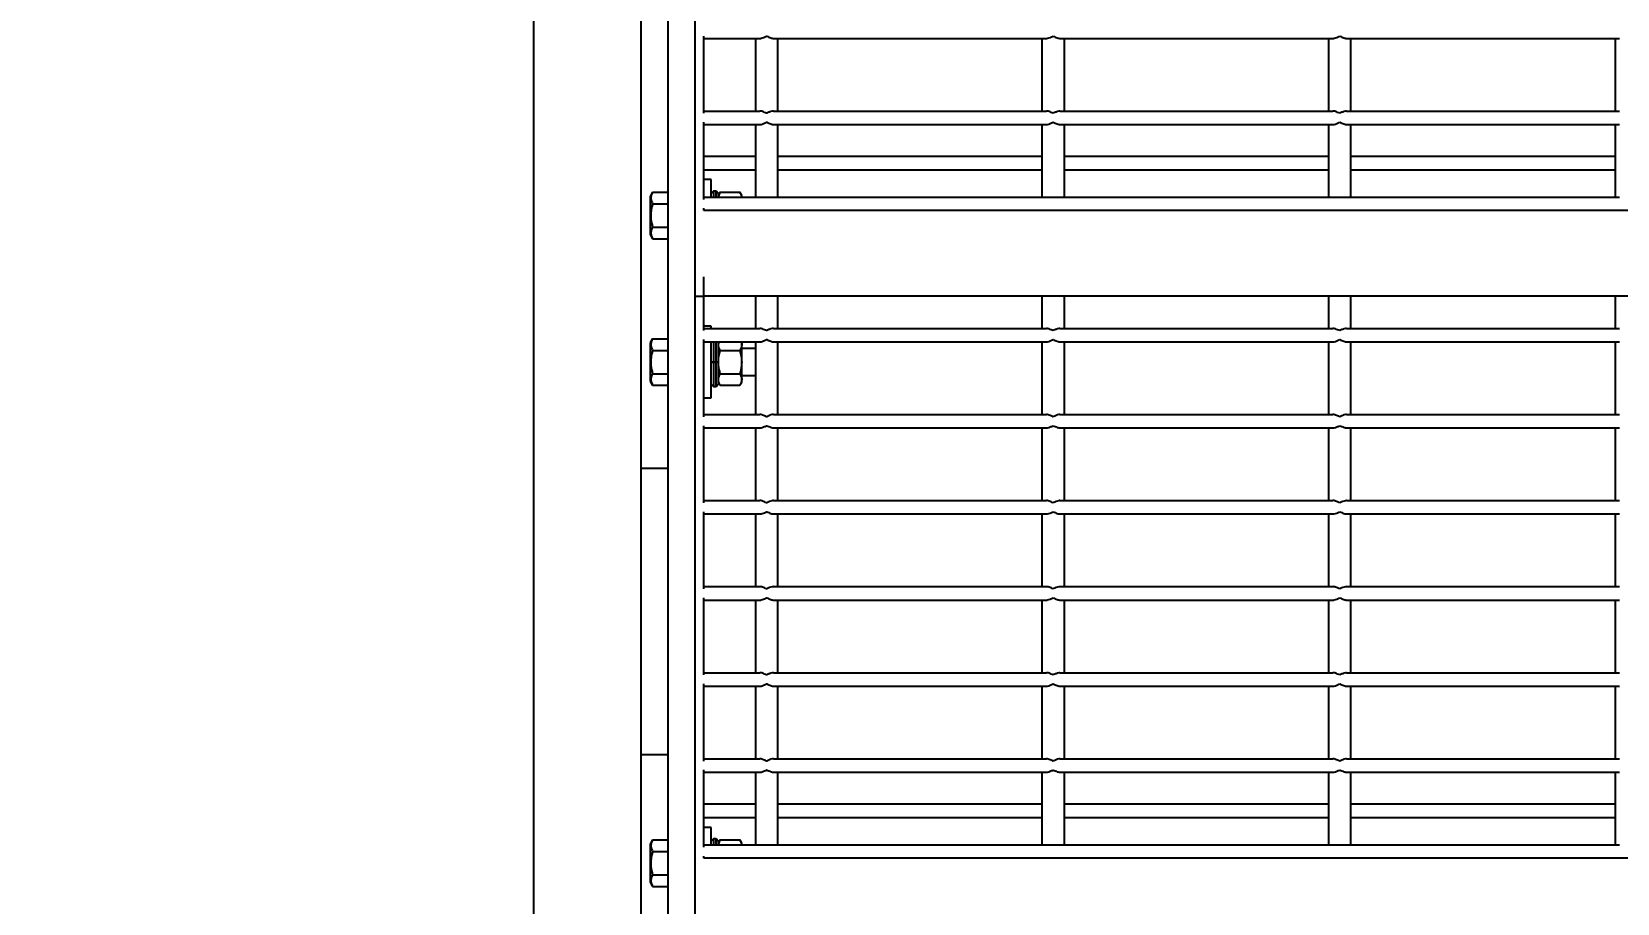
# Model space of a CAD drawing. Header units: millimetres. Extents: x 1293 to 41893, y 1011 to 26911.
# Drawn here: x 16047 to 16610, y 12061 to 12371 of the extents above; entities that cross this region are included whole.
import ezdxf

# ---------------------------------------------------------------- set-up
doc = ezdxf.new("R2010")
doc.units = ezdxf.units.MM
doc.header["$LTSCALE"] = 50
doc.layers.add('CAPA_1', color=7, linetype='Continuous')
doc.layers.add('PASILLOS', color=2, linetype='Continuous')
doc.styles.add('SLDTEXTSTYLE0', font='TXT', dxfattribs={"width": 0.75})
doc.dimstyles.new('SLDDIMSTYLE0', dxfattribs={"dimtxt": 100, "dimasz": 100, "dimexe": 0, "dimexo": 0.0625, "dimgap": 25, "dimtad": 2, "dimdec": 0, "dimrnd": 1e-09, "dimzin": 12, "dimdsep": 46, "dimtxsty": 'SLDTEXTSTYLE0', "dimsah": 1, "dimcen": 0.09, "dimadec": 0, "dimazin": 3, "dimtfac": 1, "dimtdec": 0, "dimtofl": 0, "dimtmove": 0, "dimatfit": 3, "dimfxl": 1, "dimfrac": 2, "dimtolj": 1, "dimtzin": 12, "dimarcsym": 0})

# ---------------------------------------------------------------- blocks, each defined once
blk = doc.blocks.new('_D_16')
at = {"layer": 'CAPA_1', "transparency": 16777216}
for p, q in [((18069.94, 13667.83), (18069.94, 9974.87)), ((7974.69, 13667.35), (7974.69, 9974.87)), ((7974.69, 10024.87), (18069.94, 10024.87))]:
    blk.add_line(p, q, dxfattribs=at)
for points in [[(7974.69, 10024.87), (8074.69, 10009.48), (8074.69, 10040.25)], [(18069.94, 10024.87), (17969.94, 10040.25), (17969.94, 10009.48)]]:
    blk.add_solid(points, dxfattribs=at)
at = {"layer": 'CAPA_1', "transparency": 16777216, "insert": (12837.59, 10153.77), "char_height": 100, "attachment_point": 1, "style": 'SLDTEXTSTYLE0'}
blk.add_mtext('10095', dxfattribs=at)

msp = doc.modelspace()

# ---------------------------------------------------------------- linework, layer by layer
at = {"layer": 'PASILLOS', "linetype": 'Continuous', "lineweight": 25}
for p, q in [((16225.4878232, 10630.9617267), (16225.4878232, 13564.8575629)), ((16263.5878232, 10630.9617267), (16263.5878232, 13564.8575629)), ((16282.6378232, 10631.1549312), (16282.6378232, 13425.832389)), ((16273.1128232, 12129.3621523), (16273.1128232, 13262.9990561)), ((16285.8178232, 12341.5919743), (16285.8178232, 12368.9569743)), ((16285.8178232, 12368.1632243), (16305.6615732, 12368.1632243)), ((16304.0740732, 12368.1632243), (16304.0740732, 12342.3857243)), ((16310.4240732, 12368.1632243), (16407.2615732, 12368.1632243)), ((16312.0115732, 12342.3857243), (16312.0115732, 12368.1632243)), ((16405.6740732, 12368.1632243), (16405.6740732, 12342.3857243)), ((16412.0240732, 12368.1632243), (16508.8615732, 12368.1632243)), ((16413.6115732, 12342.3857243), (16413.6115732, 12368.1632243)), ((16507.2740732, 12368.1632243), (16507.2740732, 12342.3857243)), ((16513.6240732, 12368.1632243), (16610.4615732, 12368.1632243)), ((16515.2115732, 12342.3857243), (16515.2115732, 12368.1632243)), ((16608.8740732, 12368.1632243), (16608.8740732, 12342.3857243)), ((16285.8178232, 12342.3857243), (16305.6615732, 12342.3857243)), ((16310.4240732, 12342.3857243), (16407.2615732, 12342.3857243)), ((16412.0240732, 12342.3857243), (16508.8615732, 12342.3857243)), ((16513.6240732, 12342.3857243), (16610.4615732, 12342.3857243)), ((16285.8178232, 12311.0519743), (16285.8178232, 12338.4169743)), ((16285.8178232, 12337.6232243), (16305.6615732, 12337.6232243)), ((16304.0740732, 12337.6232243), (16304.0740732, 12311.8457243)), ((16310.4240732, 12337.6232243), (16407.2615732, 12337.6232243)), ((16312.0115732, 12311.8457243), (16312.0115732, 12337.6232243)), ((16405.6740732, 12337.6232243), (16405.6740732, 12311.8457243)), ((16412.0240732, 12337.6232243), (16508.8615732, 12337.6232243)), ((16413.6115732, 12311.8457243), (16413.6115732, 12337.6232243)), ((16507.2740732, 12337.6232243), (16507.2740732, 12311.8457243)), ((16513.6240732, 12337.6232243), (16610.4615732, 12337.6232243)), ((16515.2115732, 12311.8457243), (16515.2115732, 12337.6232243)), ((16608.8740732, 12337.6232243), (16608.8740732, 12311.8457243)), ((16285.8178232, 12326.3523914), (16304.0740732, 12326.3523914)), ((16312.0115732, 12326.3523914), (16405.6740732, 12326.3523914)), ((16413.6115732, 12326.3523914), (16507.2740732, 12326.3523914)), ((16515.2115732, 12326.3523914), (16608.8740732, 12326.3523914)), ((16285.8178232, 12321.5898914), (16304.0740732, 12321.5898914)), ((16312.0115732, 12321.5898914), (16405.6740732, 12321.5898914)), ((16413.6115732, 12321.5898914), (16507.2740732, 12321.5898914)), ((16515.2115732, 12321.5898914), (16608.8740732, 12321.5898914)), ((16267.6133756, 12313.5946163), (16266.7628232, 12312.1214163)), ((16267.6133756, 12313.5946163), (16273.1128232, 12313.5946163)), ((16288.3528232, 12318.0457243), (16285.8178232, 12318.0457243)), ((16288.3528232, 12311.8457243), (16288.3528232, 12318.0457243)), ((16289.1465732, 12313.9757243), (16288.3528232, 12313.1819743)), ((16290.0990732, 12313.9757243), (16289.1465732, 12313.9757243)), ((16289.1465732, 12313.9757243), (16289.1465732, 12311.8457243)), ((16290.8928232, 12313.1819743), (16290.0990732, 12313.9757243)), ((16290.0990732, 12311.8457243), (16290.0990732, 12313.9757243)), ((16291.571719, 12313.6007243), (16290.8928232, 12312.4248423)), ((16290.8928232, 12313.1819743), (16290.8928232, 12311.8457243)), ((16290.9896369, 12311.8457243), (16291.571719, 12313.6007243)), ((16291.571719, 12313.6007243), (16298.5483024, 12313.6007243)), ((16299.2271982, 12312.4248423), (16298.5483024, 12313.6007243)), ((16266.7628232, 12312.1214163), (16266.7628232, 12305.3457243)), ((16267.6133756, 12309.4701703), (16273.1128232, 12309.4701703)), ((16285.8178232, 12311.8457243), (16305.6615732, 12311.8457243)), ((16285.8178232, 12307.0832243), (16285.8178232, 12307.8769743)), ((16299.2271982, 12311.8457243), (16299.2271982, 12312.4248423)), ((16305.6615732, 12311.8457243), (16310.4240732, 12311.8457243)), ((16310.4240732, 12311.8457243), (16407.2615732, 12311.8457243)), ((16407.2615732, 12311.8457243), (16412.0240732, 12311.8457243)), ((16412.0240732, 12311.8457243), (16508.8615732, 12311.8457243)), ((16508.8615732, 12311.8457243), (16513.6240732, 12311.8457243)), ((16513.6240732, 12311.8457243), (16610.4615732, 12311.8457243)), ((16266.7628232, 12305.3457243), (16266.7628232, 12298.5700324)), ((17041.4678232, 12307.0832243), (16285.8178232, 12307.0832243)), ((16266.7628232, 12298.5700324), (16267.6133756, 12297.0968324)), ((16267.6133756, 12301.2212783), (16273.1128232, 12301.2212783)), ((16267.6133756, 12297.0968324), (16273.1128232, 12297.0968324)), ((16285.8178232, 12276.7657243), (16285.8178232, 12283.5977243)), ((16282.6378232, 12276.7657243), (16285.8178232, 12276.7657243)), ((17041.4678232, 12276.7657243), (16285.8178232, 12276.7657243)), ((16285.8178232, 12264.4786414), (16285.8178232, 12276.7657243)), ((16304.0740732, 12276.7657243), (16304.0740732, 12265.2723914)), ((16312.0115732, 12265.2723914), (16312.0115732, 12276.7657243)), ((16405.6740732, 12276.7657243), (16405.6740732, 12265.2723914)), ((16413.6115732, 12265.2723914), (16413.6115732, 12276.7657243)), ((16507.2740732, 12276.7657243), (16507.2740732, 12265.2723914)), ((16515.2115732, 12265.2723914), (16515.2115732, 12276.7657243)), ((16608.8740732, 12276.7657243), (16608.8740732, 12265.2723914)), ((16288.3528232, 12266.0323914), (16285.8178232, 12266.0323914)), ((16285.8178232, 12265.2723914), (16305.6615732, 12265.2723914)), ((16288.3528232, 12265.2723914), (16288.3528232, 12266.0323914)), ((16310.4240732, 12265.2723914), (16407.2615732, 12265.2723914)), ((16412.0240732, 12265.2723914), (16508.8615732, 12265.2723914)), ((16513.6240732, 12265.2723914), (16610.4615732, 12265.2723914)), ((16267.6133756, 12261.5812834), (16266.7628232, 12260.1080834)), ((16266.7628232, 12260.1080834), (16266.7628232, 12253.3323914)), ((16267.6133756, 12261.5812834), (16273.1128232, 12261.5812834)), ((16267.6133756, 12257.4568374), (16273.1128232, 12257.4568374)), ((16285.8178232, 12233.9386414), (16285.8178232, 12261.3036414)), ((16285.8178232, 12260.5098914), (16305.6615732, 12260.5098914)), ((16288.3528232, 12240.6323914), (16288.3528232, 12260.5098914)), ((16289.1465732, 12260.5098914), (16289.1465732, 12253.3323914)), ((16290.0990732, 12253.3323914), (16290.0990732, 12260.5098914)), ((16290.949624, 12260.5098914), (16290.8928232, 12260.4115094)), ((16290.8928232, 12260.5098914), (16290.8928232, 12253.3323914)), ((16291.5664341, 12257.4507429), (16298.5535872, 12257.4507429)), ((16299.2271982, 12260.4115094), (16299.1703973, 12260.5098914)), ((16299.2271982, 12246.2532734), (16299.2271982, 12260.4115094)), ((16304.0740732, 12258.0948914), (16299.2271982, 12258.0948914)), ((16304.0740732, 12260.5098914), (16304.0740732, 12234.7323914)), ((16310.4240732, 12260.5098914), (16407.2615732, 12260.5098914)), ((16312.0115732, 12234.7323914), (16312.0115732, 12260.5098914)), ((16405.6740732, 12260.5098914), (16405.6740732, 12234.7323914)), ((16412.0240732, 12260.5098914), (16508.8615732, 12260.5098914)), ((16413.6115732, 12234.7323914), (16413.6115732, 12260.5098914)), ((16507.2740732, 12260.5098914), (16507.2740732, 12234.7323914)), ((16513.6240732, 12260.5098914), (16610.4615732, 12260.5098914)), ((16515.2115732, 12234.7323914), (16515.2115732, 12260.5098914)), ((16608.8740732, 12260.5098914), (16608.8740732, 12234.7323914)), ((16266.7628232, 12253.3323914), (16266.7628232, 12246.5566994)), ((16289.1465732, 12253.3323914), (16288.3528232, 12253.3323914)), ((16289.1465732, 12253.2932575), (16288.3528232, 12253.2870075)), ((16288.3528232, 12253.2706886), (16289.1465732, 12253.2644386)), ((16290.0990732, 12253.3323914), (16289.1465732, 12253.3323914)), ((16289.1465732, 12253.2932575), (16290.0990732, 12253.2932575)), ((16289.1465732, 12253.2644386), (16289.1465732, 12244.7023914)), ((16290.0990732, 12253.2644386), (16289.1465732, 12253.2644386)), ((16290.8928232, 12253.3323914), (16290.0990732, 12253.3323914)), ((16290.8928232, 12253.2870075), (16290.0990732, 12253.2932575)), ((16290.0990732, 12253.2644386), (16290.8928232, 12253.2706886)), ((16290.0990732, 12244.7023914), (16290.0990732, 12253.2644386)), ((16290.8928232, 12253.2766503), (16290.8928232, 12253.2706886)), ((16290.8928232, 12253.2706886), (16290.8928232, 12245.4961414)), ((16266.7628232, 12246.5566994), (16267.6133756, 12245.0834994)), ((16267.6133756, 12249.2079454), (16273.1128232, 12249.2079454)), ((16288.3528232, 12245.4961414), (16289.1465732, 12244.7023914)), ((16290.0990732, 12244.7023914), (16290.8928232, 12245.4961414)), ((16290.8928232, 12246.2532734), (16291.571719, 12245.0773914)), ((16291.5664341, 12249.2140399), (16298.5535872, 12249.2140399)), ((16298.5483024, 12245.0773914), (16299.2271982, 12246.2532734)), ((16299.2271982, 12248.5698914), (16304.0740732, 12248.5698914)), ((16267.6133756, 12245.0834994), (16273.1128232, 12245.0834994)), ((16285.8178232, 12240.6323914), (16288.3528232, 12240.6323914)), ((16289.1465732, 12244.7023914), (16290.0990732, 12244.7023914)), ((16291.571719, 12245.0773914), (16298.5483024, 12245.0773914)), ((16285.8178232, 12234.7323914), (16305.6615732, 12234.7323914)), ((16310.4240732, 12234.7323914), (16407.2615732, 12234.7323914)), ((16412.0240732, 12234.7323914), (16508.8615732, 12234.7323914)), ((16513.6240732, 12234.7323914), (16610.4615732, 12234.7323914)), ((16285.8178232, 12203.3986414), (16285.8178232, 12230.7636414)), ((16285.8178232, 12229.9698914), (16305.6615732, 12229.9698914)), ((16304.0740732, 12229.9698914), (16304.0740732, 12204.1923914)), ((16310.4240732, 12229.9698914), (16407.2615732, 12229.9698914)), ((16312.0115732, 12204.1923914), (16312.0115732, 12229.9698914)), ((16405.6740732, 12229.9698914), (16405.6740732, 12204.1923914)), ((16412.0240732, 12229.9698914), (16508.8615732, 12229.9698914)), ((16413.6115732, 12204.1923914), (16413.6115732, 12229.9698914)), ((16507.2740732, 12229.9698914), (16507.2740732, 12204.1923914)), ((16513.6240732, 12229.9698914), (16610.4615732, 12229.9698914)), ((16515.2115732, 12204.1923914), (16515.2115732, 12229.9698914)), ((16608.8740732, 12229.9698914), (16608.8740732, 12204.1923914)), ((16273.1128232, 12215.5323914), (16263.5878232, 12215.5323914)), ((16285.8178232, 12204.1923914), (16305.6615732, 12204.1923914)), ((16310.4240732, 12204.1923914), (16407.2615732, 12204.1923914)), ((16412.0240732, 12204.1923914), (16508.8615732, 12204.1923914)), ((16513.6240732, 12204.1923914), (16610.4615732, 12204.1923914)), ((16285.8178232, 12172.8586414), (16285.8178232, 12200.2236414)), ((16285.8178232, 12199.4298914), (16305.6615732, 12199.4298914)), ((16304.0740732, 12199.4298914), (16304.0740732, 12173.6523914)), ((16310.4240732, 12199.4298914), (16407.2615732, 12199.4298914)), ((16312.0115732, 12173.6523914), (16312.0115732, 12199.4298914)), ((16405.6740732, 12199.4298914), (16405.6740732, 12173.6523914)), ((16412.0240732, 12199.4298914), (16508.8615732, 12199.4298914)), ((16413.6115732, 12173.6523914), (16413.6115732, 12199.4298914)), ((16507.2740732, 12199.4298914), (16507.2740732, 12173.6523914)), ((16513.6240732, 12199.4298914), (16610.4615732, 12199.4298914)), ((16515.2115732, 12173.6523914), (16515.2115732, 12199.4298914)), ((16608.8740732, 12199.4298914), (16608.8740732, 12173.6523914)), ((16285.8178232, 12173.6523914), (16305.6615732, 12173.6523914)), ((16310.4240732, 12173.6523914), (16407.2615732, 12173.6523914)), ((16412.0240732, 12173.6523914), (16508.8615732, 12173.6523914)), ((16513.6240732, 12173.6523914), (16610.4615732, 12173.6523914)), ((16285.8178232, 12142.3186414), (16285.8178232, 12169.6836414)), ((16285.8178232, 12168.8898914), (16305.6615732, 12168.8898914)), ((16304.0740732, 12168.8898914), (16304.0740732, 12143.1123914)), ((16310.4240732, 12168.8898914), (16407.2615732, 12168.8898914)), ((16312.0115732, 12143.1123914), (16312.0115732, 12168.8898914)), ((16405.6740732, 12168.8898914), (16405.6740732, 12143.1123914)), ((16412.0240732, 12168.8898914), (16508.8615732, 12168.8898914)), ((16413.6115732, 12143.1123914), (16413.6115732, 12168.8898914)), ((16507.2740732, 12168.8898914), (16507.2740732, 12143.1123914)), ((16513.6240732, 12168.8898914), (16610.4615732, 12168.8898914)), ((16515.2115732, 12143.1123914), (16515.2115732, 12168.8898914)), ((16608.8740732, 12168.8898914), (16608.8740732, 12143.1123914)), ((16285.8178232, 12143.1123914), (16305.6615732, 12143.1123914)), ((16285.8178232, 12111.7786414), (16285.8178232, 12139.1436414)), ((16310.4240732, 12143.1123914), (16407.2615732, 12143.1123914)), ((16412.0240732, 12143.1123914), (16508.8615732, 12143.1123914)), ((16513.6240732, 12143.1123914), (16610.4615732, 12143.1123914)), ((16285.8178232, 12138.3498914), (16305.6615732, 12138.3498914)), ((16304.0740732, 12138.3498914), (16304.0740732, 12112.5723914)), ((16310.4240732, 12138.3498914), (16407.2615732, 12138.3498914)), ((16312.0115732, 12112.5723914), (16312.0115732, 12138.3498914)), ((16405.6740732, 12138.3498914), (16405.6740732, 12112.5723914)), ((16412.0240732, 12138.3498914), (16508.8615732, 12138.3498914)), ((16413.6115732, 12112.5723914), (16413.6115732, 12138.3498914)), ((16507.2740732, 12138.3498914), (16507.2740732, 12112.5723914)), ((16513.6240732, 12138.3498914), (16610.4615732, 12138.3498914)), ((16515.2115732, 12112.5723914), (16515.2115732, 12138.3498914)), ((16608.8740732, 12138.3498914), (16608.8740732, 12112.5723914)), ((16273.1128232, 12113.9323914), (16273.1128232, 12129.3621523)), ((16273.1128232, 12113.9323914), (16263.5878232, 12113.9323914)), ((16273.1128232, 10980.2954876), (16273.1128232, 12113.9323914)), ((16285.8178232, 12112.5723914), (16305.6615732, 12112.5723914)), ((16310.4240732, 12112.5723914), (16407.2615732, 12112.5723914)), ((16412.0240732, 12112.5723914), (16508.8615732, 12112.5723914)), ((16513.6240732, 12112.5723914), (16610.4615732, 12112.5723914)), ((16285.8178232, 12081.2386414), (16285.8178232, 12108.6036414)), ((16285.8178232, 12107.8098914), (16305.6615732, 12107.8098914)), ((16304.0740732, 12107.8098914), (16304.0740732, 12082.0323914)), ((16310.4240732, 12107.8098914), (16407.2615732, 12107.8098914)), ((16312.0115732, 12082.0323914), (16312.0115732, 12107.8098914)), ((16405.6740732, 12107.8098914), (16405.6740732, 12082.0323914)), ((16412.0240732, 12107.8098914), (16508.8615732, 12107.8098914)), ((16413.6115732, 12082.0323914), (16413.6115732, 12107.8098914)), ((16507.2740732, 12107.8098914), (16507.2740732, 12082.0323914)), ((16513.6240732, 12107.8098914), (16610.4615732, 12107.8098914)), ((16515.2115732, 12082.0323914), (16515.2115732, 12107.8098914)), ((16608.8740732, 12107.8098914), (16608.8740732, 12082.0323914)), ((16285.8178232, 12096.5390585), (16304.0740732, 12096.5390585)), ((16312.0115732, 12096.5390585), (16405.6740732, 12096.5390585)), ((16413.6115732, 12096.5390585), (16507.2740732, 12096.5390585)), ((16515.2115732, 12096.5390585), (16608.8740732, 12096.5390585)), ((16285.8178232, 12091.7765585), (16304.0740732, 12091.7765585)), ((16288.3528232, 12088.2323914), (16285.8178232, 12088.2323914)), ((16288.3528232, 12082.0323914), (16288.3528232, 12088.2323914)), ((16312.0115732, 12091.7765585), (16405.6740732, 12091.7765585)), ((16413.6115732, 12091.7765585), (16507.2740732, 12091.7765585)), ((16515.2115732, 12091.7765585), (16608.8740732, 12091.7765585)), ((16267.6133756, 12083.7812834), (16266.7628232, 12082.3080834)), ((16266.7628232, 12082.3080834), (16266.7628232, 12075.5323914)), ((16267.6133756, 12083.7812834), (16273.1128232, 12083.7812834)), ((16289.1465732, 12084.1623914), (16288.3528232, 12083.3686414)), ((16290.0990732, 12084.1623914), (16289.1465732, 12084.1623914)), ((16289.1465732, 12084.1623914), (16289.1465732, 12082.0323914)), ((16290.8928232, 12083.3686414), (16290.0990732, 12084.1623914)), ((16290.0990732, 12082.0323914), (16290.0990732, 12084.1623914)), ((16291.571719, 12083.7873914), (16290.8928232, 12082.6115094)), ((16290.8928232, 12083.3686414), (16290.8928232, 12082.0323914)), ((16290.9896369, 12082.0323914), (16291.571719, 12083.7873914)), ((16291.571719, 12083.7873914), (16298.5483024, 12083.7873914)), ((16299.2271982, 12082.6115094), (16298.5483024, 12083.7873914)), ((16299.2271982, 12082.0323914), (16299.2271982, 12082.6115094)), ((16267.6133756, 12079.6568374), (16273.1128232, 12079.6568374)), ((16285.8178232, 12082.0323914), (16305.6615732, 12082.0323914)), ((16285.8178232, 12077.2698914), (16285.8178232, 12078.0636414)), ((17041.4678232, 12077.2698914), (16285.8178232, 12077.2698914)), ((16305.6615732, 12082.0323914), (16310.4240732, 12082.0323914)), ((16310.4240732, 12082.0323914), (16407.2615732, 12082.0323914)), ((16407.2615732, 12082.0323914), (16412.0240732, 12082.0323914)), ((16412.0240732, 12082.0323914), (16508.8615732, 12082.0323914)), ((16508.8615732, 12082.0323914), (16513.6240732, 12082.0323914)), ((16513.6240732, 12082.0323914), (16610.4615732, 12082.0323914)), ((16266.7628232, 12075.5323914), (16266.7628232, 12068.7566994)), ((16267.6133756, 12071.4079454), (16273.1128232, 12071.4079454)), ((16266.7628232, 12068.7566994), (16267.6133756, 12067.2834994)), ((16267.6133756, 12067.2834994), (16273.1128232, 12067.2834994))]:
    msp.add_line(p, q, dxfattribs=at)
for points, knots in [([(16305.6615732, 12368.1632243), (16305.788376, 12368.1730665), (16306.2042281, 12368.2053439), (16307.0068173, 12368.497555), (16307.6838178, 12368.7964155), (16308.0389892, 12368.9552597), (16308.0428232, 12368.9569743)], [0, 0, 0, 0, 0.1723614537, 0.5652622383, 0.9953071929, 1, 1, 1, 1]), ([(16308.0428232, 12368.9569743), (16308.046657, 12368.9552598), (16308.5265646, 12368.7406385), (16309.239838, 12368.4222325), (16310.0238008, 12368.1877156), (16310.3249339, 12368.1692903), (16310.4240732, 12368.1632243)], [0, 0, 0, 0, 0.00469712726, 0.5879730072, 0.8643521995, 1, 1, 1, 1]), ([(16407.2615732, 12368.1632243), (16407.388376, 12368.1730665), (16407.8042281, 12368.2053439), (16408.6068173, 12368.497555), (16409.2838178, 12368.7964155), (16409.6389892, 12368.9552597), (16409.6428232, 12368.9569743)], [0, 0, 0, 0, 0.1723614537, 0.5652622384, 0.9953071929, 1, 1, 1, 1]), ([(16409.6428232, 12368.9569743), (16409.646657, 12368.9552598), (16410.1265646, 12368.7406385), (16410.839838, 12368.4222325), (16411.6238008, 12368.1877156), (16411.9249339, 12368.1692903), (16412.0240732, 12368.1632243)], [0, 0, 0, 0, 0.0046971273, 0.5879730073, 0.8643521995, 1, 1, 1, 1]), ([(16508.8615732, 12368.1632243), (16508.988376, 12368.1730665), (16509.4042281, 12368.2053439), (16510.2068173, 12368.497555), (16510.8838178, 12368.7964155), (16511.2389892, 12368.9552597), (16511.2428232, 12368.9569743)], [0, 0, 0, 0, 0.1723614537, 0.5652622384, 0.9953071929, 1, 1, 1, 1]), ([(16511.2428232, 12368.9569743), (16511.246657, 12368.9552598), (16511.7265646, 12368.7406385), (16512.439838, 12368.4222325), (16513.2238008, 12368.1877156), (16513.5249339, 12368.1692903), (16513.6240732, 12368.1632243)], [0, 0, 0, 0, 0.00469712726, 0.58797300735, 0.86435219951, 1, 1, 1, 1]), ([(16308.0428232, 12341.5919743), (16308.0389893, 12341.5936889), (16307.5590818, 12341.8083102), (16306.8458083, 12342.1267162), (16306.0618455, 12342.361233), (16305.7607124, 12342.3796583), (16305.6615732, 12342.3857243)], [0, 0, 0, 0, 0.0046971273, 0.5879730072, 0.8643521995, 1, 1, 1, 1]), ([(16310.4240732, 12342.3857243), (16310.2972703, 12342.3758822), (16309.8814182, 12342.3436047), (16309.078829, 12342.0513936), (16308.4018285, 12341.7525332), (16308.0466571, 12341.593689), (16308.0428232, 12341.5919743)], [0, 0, 0, 0, 0.1723614537, 0.5652622383, 0.9953071929, 1, 1, 1, 1]), ([(16409.6428232, 12341.5919743), (16409.6389893, 12341.5936889), (16409.1590818, 12341.8083102), (16408.4458083, 12342.1267162), (16407.6618455, 12342.361233), (16407.3607124, 12342.3796583), (16407.2615732, 12342.3857243)], [0, 0, 0, 0, 0.0046971273, 0.5879730072, 0.8643521995, 1, 1, 1, 1]), ([(16412.0240732, 12342.3857243), (16411.8972703, 12342.3758822), (16411.4814182, 12342.3436047), (16410.678829, 12342.0513936), (16410.0018285, 12341.7525332), (16409.6466571, 12341.593689), (16409.6428232, 12341.5919743)], [0, 0, 0, 0, 0.1723614537, 0.5652622383, 0.9953071929, 1, 1, 1, 1]), ([(16511.2428232, 12341.5919743), (16511.2389893, 12341.5936889), (16510.7590818, 12341.8083102), (16510.0458083, 12342.1267162), (16509.2618455, 12342.361233), (16508.9607124, 12342.3796583), (16508.8615732, 12342.3857243)], [0, 0, 0, 0, 0.0046971273, 0.5879730073, 0.8643521995, 1, 1, 1, 1]), ([(16513.6240732, 12342.3857243), (16513.4972703, 12342.3758822), (16513.0814182, 12342.3436047), (16512.278829, 12342.0513936), (16511.6018285, 12341.7525332), (16511.2466571, 12341.593689), (16511.2428232, 12341.5919743)], [0, 0, 0, 0, 0.1723614537, 0.5652622384, 0.9953071929, 1, 1, 1, 1]), ([(16305.6615732, 12337.6232243), (16305.788376, 12337.6330665), (16306.2042281, 12337.6653439), (16307.0068173, 12337.957555), (16307.6838178, 12338.2564155), (16308.0389892, 12338.4152597), (16308.0428232, 12338.4169743)], [0, 0, 0, 0, 0.17236145366, 0.56526223833, 0.99530719289, 1, 1, 1, 1]), ([(16308.0428232, 12338.4169743), (16308.046657, 12338.4152598), (16308.5265646, 12338.2006385), (16309.239838, 12337.8822325), (16310.0238008, 12337.6477156), (16310.3249339, 12337.6292903), (16310.4240732, 12337.6232243)], [0, 0, 0, 0, 0.0046971273, 0.5879730072, 0.8643521995, 1, 1, 1, 1]), ([(16407.2615732, 12337.6232243), (16407.388376, 12337.6330665), (16407.8042281, 12337.6653439), (16408.6068173, 12337.957555), (16409.2838178, 12338.2564155), (16409.6389892, 12338.4152597), (16409.6428232, 12338.4169743)], [0, 0, 0, 0, 0.1723614537, 0.5652622384, 0.9953071929, 1, 1, 1, 1]), ([(16409.6428232, 12338.4169743), (16409.646657, 12338.4152598), (16410.1265646, 12338.2006385), (16410.839838, 12337.8822325), (16411.6238008, 12337.6477156), (16411.9249339, 12337.6292903), (16412.0240732, 12337.6232243)], [0, 0, 0, 0, 0.0046971273, 0.5879730073, 0.8643521995, 1, 1, 1, 1]), ([(16508.8615732, 12337.6232243), (16508.988376, 12337.6330665), (16509.4042281, 12337.6653439), (16510.2068173, 12337.957555), (16510.8838178, 12338.2564155), (16511.2389892, 12338.4152597), (16511.2428232, 12338.4169743)], [0, 0, 0, 0, 0.1723614537, 0.5652622384, 0.9953071929, 1, 1, 1, 1]), ([(16511.2428232, 12338.4169743), (16511.246657, 12338.4152598), (16511.7265646, 12338.2006385), (16512.439838, 12337.8822325), (16513.2238008, 12337.6477156), (16513.5249339, 12337.6292903), (16513.6240732, 12337.6232243)], [0, 0, 0, 0, 0.0046971273, 0.5879730074, 0.8643521995, 1, 1, 1, 1]), ([(16267.6133756, 12313.5946163), (16267.430511, 12313.2368575), (16267.0608167, 12312.5135822), (16266.8556596, 12311.1098753), (16267.3199759, 12310.1050901), (16267.6133756, 12309.4701703)], [0, 0, 0, 0, 0.2648633469, 0.5354700776, 1, 1, 1, 1]), ([(16298.5483024, 12313.6007243), (16298.7457239, 12313.242202), (16299.0628512, 12312.6662912), (16299.1080136, 12312.070585), (16299.125061, 12311.8457243)], [0, 0, 0, 0, 0.62253099059, 1, 1, 1, 1]), ([(16267.6133756, 12309.4701703), (16267.5169682, 12309.1161307), (16267.2377224, 12308.0906482), (16266.9590497, 12306.3313145), (16266.9563911, 12303.8922078), (16267.3703474, 12302.2092942), (16267.6133756, 12301.2212783)], [0, 0, 0, 0, 0.1315464599, 0.3810267709, 0.6366091688, 1, 1, 1, 1]), ([(16267.6133756, 12301.2212783), (16267.430511, 12300.8635196), (16267.0608167, 12300.1402442), (16266.8556596, 12298.7365373), (16267.3199759, 12297.7317521), (16267.6133756, 12297.0968324)], [0, 0, 0, 0, 0.2648633469, 0.5354700776, 1, 1, 1, 1]), ([(16308.0428232, 12264.4786414), (16308.0389893, 12264.4803559), (16307.5590818, 12264.6949773), (16306.8458083, 12265.0133832), (16306.0618455, 12265.2479001), (16305.7607124, 12265.2663254), (16305.6615732, 12265.2723914)], [0, 0, 0, 0, 0.0046971273, 0.5879730072, 0.8643521995, 1, 1, 1, 1]), ([(16310.4240732, 12265.2723914), (16310.2972703, 12265.2625493), (16309.8814182, 12265.2302718), (16309.078829, 12264.9380607), (16308.4018285, 12264.6392003), (16308.0466571, 12264.4803561), (16308.0428232, 12264.4786414)], [0, 0, 0, 0, 0.17236145365, 0.56526223831, 0.99530719289, 1, 1, 1, 1]), ([(16409.6428232, 12264.4786414), (16409.6389893, 12264.4803559), (16409.1590818, 12264.6949773), (16408.4458083, 12265.0133832), (16407.6618455, 12265.2479001), (16407.3607124, 12265.2663254), (16407.2615732, 12265.2723914)], [0, 0, 0, 0, 0.0046971273, 0.5879730072, 0.8643521995, 1, 1, 1, 1]), ([(16412.0240732, 12265.2723914), (16411.8972703, 12265.2625493), (16411.4814182, 12265.2302718), (16410.678829, 12264.9380607), (16410.0018285, 12264.6392003), (16409.6466571, 12264.4803561), (16409.6428232, 12264.4786414)], [0, 0, 0, 0, 0.1723614537, 0.5652622383, 0.9953071929, 1, 1, 1, 1]), ([(16511.2428232, 12264.4786414), (16511.2389893, 12264.4803559), (16510.7590818, 12264.6949773), (16510.0458083, 12265.0133832), (16509.2618455, 12265.2479001), (16508.9607124, 12265.2663254), (16508.8615732, 12265.2723914)], [0, 0, 0, 0, 0.0046971273, 0.5879730073, 0.8643521995, 1, 1, 1, 1]), ([(16513.6240732, 12265.2723914), (16513.4972703, 12265.2625493), (16513.0814182, 12265.2302718), (16512.278829, 12264.9380607), (16511.6018285, 12264.6392003), (16511.2466571, 12264.4803561), (16511.2428232, 12264.4786414)], [0, 0, 0, 0, 0.17236145369, 0.56526223838, 0.99530719289, 1, 1, 1, 1]), ([(16267.6133756, 12261.5812834), (16267.430511, 12261.2235246), (16267.0608167, 12260.5002492), (16266.8556596, 12259.0965424), (16267.3199759, 12258.0917572), (16267.6133756, 12257.4568374)], [0, 0, 0, 0, 0.2648633469, 0.5354700776, 1, 1, 1, 1]), ([(16267.6133756, 12257.4568374), (16267.5169682, 12257.1027977), (16267.2377224, 12256.0773153), (16266.9590497, 12254.3179816), (16266.9563911, 12251.8788749), (16267.3703474, 12250.1959613), (16267.6133756, 12249.2079454)], [0, 0, 0, 0, 0.1315464599, 0.3810267709, 0.6366091688, 1, 1, 1, 1]), ([(16291.5664341, 12257.4507429), (16291.3878388, 12257.8090179), (16291.0267718, 12258.5333439), (16290.819673, 12259.5769451), (16291.0955124, 12260.2289906), (16291.2143438, 12260.5098914)], [0, 0, 0, 0, 0.3577842349, 0.7233338549, 1, 1, 1, 1]), ([(16291.5664341, 12249.2140399), (16291.3227181, 12250.2072418), (16290.9125081, 12251.8789467), (16290.9141122, 12254.3243589), (16291.1915907, 12256.0748087), (16291.4729411, 12257.1075588), (16291.5664341, 12257.4507429)], [0, 0, 0, 0, 0.365780177, 0.6156618098, 0.8722839524, 1, 1, 1, 1]), ([(16299.0325892, 12260.5098914), (16299.0334502, 12260.5079787), (16299.2003493, 12260.137197), (16299.27746, 12259.0919404), (16298.8338888, 12258.0862556), (16298.5535872, 12257.4507429)], [0, 0, 0, 0, 0.0019050038, 0.3692833919, 1, 1, 1, 1]), ([(16298.5535872, 12257.4507429), (16298.6470827, 12257.1075533), (16298.9237362, 12256.0920546), (16299.2042405, 12254.3426047), (16299.2117419, 12251.8963775), (16298.7972847, 12250.2072393), (16298.5535872, 12249.2140399)], [0, 0, 0, 0, 0.1277165798, 0.3779136182, 0.6342182989, 1, 1, 1, 1]), ([(16305.6615732, 12260.5098914), (16305.788376, 12260.5197335), (16306.2042281, 12260.552011), (16307.0068173, 12260.8442221), (16307.6838178, 12261.1430825), (16308.0389892, 12261.3019267), (16308.0428232, 12261.3036414)], [0, 0, 0, 0, 0.1723614537, 0.5652622383, 0.9953071929, 1, 1, 1, 1]), ([(16308.0428232, 12261.3036414), (16308.046657, 12261.3019269), (16308.5265646, 12261.0873055), (16309.239838, 12260.7688996), (16310.0238008, 12260.5343827), (16310.3249339, 12260.5159574), (16310.4240732, 12260.5098914)], [0, 0, 0, 0, 0.0046971273, 0.5879730072, 0.8643521995, 1, 1, 1, 1]), ([(16407.2615732, 12260.5098914), (16407.388376, 12260.5197335), (16407.8042281, 12260.552011), (16408.6068173, 12260.8442221), (16409.2838178, 12261.1430825), (16409.6389892, 12261.3019267), (16409.6428232, 12261.3036414)], [0, 0, 0, 0, 0.1723614537, 0.5652622384, 0.9953071929, 1, 1, 1, 1]), ([(16409.6428232, 12261.3036414), (16409.646657, 12261.3019269), (16410.1265646, 12261.0873055), (16410.839838, 12260.7688996), (16411.6238008, 12260.5343827), (16411.9249339, 12260.5159574), (16412.0240732, 12260.5098914)], [0, 0, 0, 0, 0.0046971273, 0.5879730073, 0.8643521995, 1, 1, 1, 1]), ([(16508.8615732, 12260.5098914), (16508.988376, 12260.5197335), (16509.4042281, 12260.552011), (16510.2068173, 12260.8442221), (16510.8838178, 12261.1430825), (16511.2389892, 12261.3019267), (16511.2428232, 12261.3036414)], [0, 0, 0, 0, 0.1723614537, 0.5652622384, 0.9953071929, 1, 1, 1, 1]), ([(16511.2428232, 12261.3036414), (16511.246657, 12261.3019269), (16511.7265646, 12261.0873055), (16512.439838, 12260.7688996), (16513.2238008, 12260.5343827), (16513.5249339, 12260.5159574), (16513.6240732, 12260.5098914)], [0, 0, 0, 0, 0.0046971273, 0.5879730074, 0.8643521995, 1, 1, 1, 1]), ([(16267.6133756, 12249.2079454), (16267.430511, 12248.8501866), (16267.0608167, 12248.1269113), (16266.8556596, 12246.7232044), (16267.3199759, 12245.7184192), (16267.6133756, 12245.0834994)], [0, 0, 0, 0, 0.2648633469, 0.5354700776, 1, 1, 1, 1]), ([(16291.571719, 12245.0773914), (16291.3882554, 12245.4361436), (16291.0173572, 12246.161413), (16290.8095507, 12247.5692142), (16291.2733499, 12248.5771222), (16291.5664341, 12249.2140399)], [0, 0, 0, 0, 0.2648580026, 0.535448761, 1, 1, 1, 1]), ([(16298.5535872, 12249.2140399), (16298.7361534, 12248.8555884), (16299.1052481, 12248.1309056), (16299.3092959, 12246.7229787), (16298.8431294, 12245.7149312), (16298.5483024, 12245.0773914)], [0, 0, 0, 0, 0.2645663682, 0.5348749116, 1, 1, 1, 1]), ([(16308.0428232, 12233.9386414), (16308.0389893, 12233.9403559), (16307.5590818, 12234.1549773), (16306.8458083, 12234.4733832), (16306.0618455, 12234.7079001), (16305.7607124, 12234.7263254), (16305.6615732, 12234.7323914)], [0, 0, 0, 0, 0.0046971273, 0.5879730072, 0.8643521995, 1, 1, 1, 1]), ([(16310.4240732, 12234.7323914), (16310.2972703, 12234.7225493), (16309.8814182, 12234.6902718), (16309.078829, 12234.3980607), (16308.4018285, 12234.0992003), (16308.0466571, 12233.9403561), (16308.0428232, 12233.9386414)], [0, 0, 0, 0, 0.17236145365, 0.56526223831, 0.99530719289, 1, 1, 1, 1]), ([(16409.6428232, 12233.9386414), (16409.6389893, 12233.9403559), (16409.1590818, 12234.1549773), (16408.4458083, 12234.4733832), (16407.6618455, 12234.7079001), (16407.3607124, 12234.7263254), (16407.2615732, 12234.7323914)], [0, 0, 0, 0, 0.0046971273, 0.5879730072, 0.8643521995, 1, 1, 1, 1]), ([(16412.0240732, 12234.7323914), (16411.8972703, 12234.7225493), (16411.4814182, 12234.6902718), (16410.678829, 12234.3980607), (16410.0018285, 12234.0992003), (16409.6466571, 12233.9403561), (16409.6428232, 12233.9386414)], [0, 0, 0, 0, 0.1723614537, 0.5652622383, 0.9953071929, 1, 1, 1, 1]), ([(16511.2428232, 12233.9386414), (16511.2389893, 12233.9403559), (16510.7590818, 12234.1549773), (16510.0458083, 12234.4733832), (16509.2618455, 12234.7079001), (16508.9607124, 12234.7263254), (16508.8615732, 12234.7323914)], [0, 0, 0, 0, 0.0046971273, 0.5879730073, 0.8643521995, 1, 1, 1, 1]), ([(16513.6240732, 12234.7323914), (16513.4972703, 12234.7225493), (16513.0814182, 12234.6902718), (16512.278829, 12234.3980607), (16511.6018285, 12234.0992003), (16511.2466571, 12233.9403561), (16511.2428232, 12233.9386414)], [0, 0, 0, 0, 0.17236145369, 0.56526223838, 0.99530719289, 1, 1, 1, 1]), ([(16305.6615732, 12229.9698914), (16305.788376, 12229.9797335), (16306.2042281, 12230.012011), (16307.0068173, 12230.3042221), (16307.6838178, 12230.6030825), (16308.0389892, 12230.7619267), (16308.0428232, 12230.7636414)], [0, 0, 0, 0, 0.1723614537, 0.5652622383, 0.9953071929, 1, 1, 1, 1]), ([(16308.0428232, 12230.7636414), (16308.046657, 12230.7619269), (16308.5265646, 12230.5473055), (16309.239838, 12230.2288996), (16310.0238008, 12229.9943827), (16310.3249339, 12229.9759574), (16310.4240732, 12229.9698914)], [0, 0, 0, 0, 0.0046971273, 0.5879730072, 0.8643521995, 1, 1, 1, 1]), ([(16407.2615732, 12229.9698914), (16407.388376, 12229.9797335), (16407.8042281, 12230.012011), (16408.6068173, 12230.3042221), (16409.2838178, 12230.6030825), (16409.6389892, 12230.7619267), (16409.6428232, 12230.7636414)], [0, 0, 0, 0, 0.1723614537, 0.5652622384, 0.9953071929, 1, 1, 1, 1]), ([(16409.6428232, 12230.7636414), (16409.646657, 12230.7619269), (16410.1265646, 12230.5473055), (16410.839838, 12230.2288996), (16411.6238008, 12229.9943827), (16411.9249339, 12229.9759574), (16412.0240732, 12229.9698914)], [0, 0, 0, 0, 0.0046971273, 0.5879730073, 0.8643521995, 1, 1, 1, 1]), ([(16508.8615732, 12229.9698914), (16508.988376, 12229.9797335), (16509.4042281, 12230.012011), (16510.2068173, 12230.3042221), (16510.8838178, 12230.6030825), (16511.2389892, 12230.7619267), (16511.2428232, 12230.7636414)], [0, 0, 0, 0, 0.1723614537, 0.5652622384, 0.9953071929, 1, 1, 1, 1]), ([(16511.2428232, 12230.7636414), (16511.246657, 12230.7619269), (16511.7265646, 12230.5473055), (16512.439838, 12230.2288996), (16513.2238008, 12229.9943827), (16513.5249339, 12229.9759574), (16513.6240732, 12229.9698914)], [0, 0, 0, 0, 0.00469712726, 0.58797300735, 0.86435219951, 1, 1, 1, 1]), ([(16308.0428232, 12203.3986414), (16308.0389893, 12203.4003559), (16307.5590818, 12203.6149773), (16306.8458083, 12203.9333832), (16306.0618455, 12204.1679001), (16305.7607124, 12204.1863254), (16305.6615732, 12204.1923914)], [0, 0, 0, 0, 0.0046971273, 0.5879730072, 0.8643521995, 1, 1, 1, 1]), ([(16310.4240732, 12204.1923914), (16310.2972703, 12204.1825493), (16309.8814182, 12204.1502718), (16309.078829, 12203.8580607), (16308.4018285, 12203.5592003), (16308.0466571, 12203.4003561), (16308.0428232, 12203.3986414)], [0, 0, 0, 0, 0.1723614537, 0.5652622383, 0.9953071929, 1, 1, 1, 1]), ([(16409.6428232, 12203.3986414), (16409.6389893, 12203.4003559), (16409.1590818, 12203.6149773), (16408.4458083, 12203.9333832), (16407.6618455, 12204.1679001), (16407.3607124, 12204.1863254), (16407.2615732, 12204.1923914)], [0, 0, 0, 0, 0.0046971273, 0.5879730072, 0.8643521995, 1, 1, 1, 1]), ([(16412.0240732, 12204.1923914), (16411.8972703, 12204.1825493), (16411.4814182, 12204.1502718), (16410.678829, 12203.8580607), (16410.0018285, 12203.5592003), (16409.6466571, 12203.4003561), (16409.6428232, 12203.3986414)], [0, 0, 0, 0, 0.1723614537, 0.5652622383, 0.9953071929, 1, 1, 1, 1]), ([(16511.2428232, 12203.3986414), (16511.2389893, 12203.4003559), (16510.7590818, 12203.6149773), (16510.0458083, 12203.9333832), (16509.2618455, 12204.1679001), (16508.9607124, 12204.1863254), (16508.8615732, 12204.1923914)], [0, 0, 0, 0, 0.0046971273, 0.5879730073, 0.8643521995, 1, 1, 1, 1]), ([(16513.6240732, 12204.1923914), (16513.4972703, 12204.1825493), (16513.0814182, 12204.1502718), (16512.278829, 12203.8580607), (16511.6018285, 12203.5592003), (16511.2466571, 12203.4003561), (16511.2428232, 12203.3986414)], [0, 0, 0, 0, 0.1723614537, 0.5652622384, 0.9953071929, 1, 1, 1, 1]), ([(16305.6615732, 12199.4298914), (16305.788376, 12199.4397335), (16306.2042281, 12199.472011), (16307.0068173, 12199.7642221), (16307.6838178, 12200.0630825), (16308.0389892, 12200.2219267), (16308.0428232, 12200.2236414)], [0, 0, 0, 0, 0.1723614537, 0.5652622383, 0.9953071929, 1, 1, 1, 1]), ([(16308.0428232, 12200.2236414), (16308.046657, 12200.2219269), (16308.5265646, 12200.0073055), (16309.239838, 12199.6888996), (16310.0238008, 12199.4543827), (16310.3249339, 12199.4359574), (16310.4240732, 12199.4298914)], [0, 0, 0, 0, 0.0046971273, 0.5879730072, 0.8643521995, 1, 1, 1, 1]), ([(16407.2615732, 12199.4298914), (16407.388376, 12199.4397335), (16407.8042281, 12199.472011), (16408.6068173, 12199.7642221), (16409.2838178, 12200.0630825), (16409.6389892, 12200.2219267), (16409.6428232, 12200.2236414)], [0, 0, 0, 0, 0.1723614537, 0.5652622384, 0.9953071929, 1, 1, 1, 1]), ([(16409.6428232, 12200.2236414), (16409.646657, 12200.2219269), (16410.1265646, 12200.0073055), (16410.839838, 12199.6888996), (16411.6238008, 12199.4543827), (16411.9249339, 12199.4359574), (16412.0240732, 12199.4298914)], [0, 0, 0, 0, 0.0046971273, 0.5879730073, 0.8643521995, 1, 1, 1, 1]), ([(16508.8615732, 12199.4298914), (16508.988376, 12199.4397335), (16509.4042281, 12199.472011), (16510.2068173, 12199.7642221), (16510.8838178, 12200.0630825), (16511.2389892, 12200.2219267), (16511.2428232, 12200.2236414)], [0, 0, 0, 0, 0.1723614537, 0.5652622384, 0.9953071929, 1, 1, 1, 1]), ([(16511.2428232, 12200.2236414), (16511.246657, 12200.2219269), (16511.7265646, 12200.0073055), (16512.439838, 12199.6888996), (16513.2238008, 12199.4543827), (16513.5249339, 12199.4359574), (16513.6240732, 12199.4298914)], [0, 0, 0, 0, 0.0046971273, 0.5879730074, 0.8643521995, 1, 1, 1, 1]), ([(16308.0428232, 12172.8586414), (16308.0389893, 12172.8603559), (16307.5590818, 12173.0749773), (16306.8458083, 12173.3933832), (16306.0618455, 12173.6279001), (16305.7607124, 12173.6463254), (16305.6615732, 12173.6523914)], [0, 0, 0, 0, 0.0046971273, 0.5879730072, 0.8643521995, 1, 1, 1, 1]), ([(16310.4240732, 12173.6523914), (16310.2972703, 12173.6425493), (16309.8814182, 12173.6102718), (16309.078829, 12173.3180607), (16308.4018285, 12173.0192003), (16308.0466571, 12172.8603561), (16308.0428232, 12172.8586414)], [0, 0, 0, 0, 0.1723614537, 0.5652622383, 0.9953071929, 1, 1, 1, 1]), ([(16409.6428232, 12172.8586414), (16409.6389893, 12172.8603559), (16409.1590818, 12173.0749773), (16408.4458083, 12173.3933832), (16407.6618455, 12173.6279001), (16407.3607124, 12173.6463254), (16407.2615732, 12173.6523914)], [0, 0, 0, 0, 0.0046971273, 0.5879730072, 0.8643521995, 1, 1, 1, 1]), ([(16412.0240732, 12173.6523914), (16411.8972703, 12173.6425493), (16411.4814182, 12173.6102718), (16410.678829, 12173.3180607), (16410.0018285, 12173.0192003), (16409.6466571, 12172.8603561), (16409.6428232, 12172.8586414)], [0, 0, 0, 0, 0.17236145367, 0.56526223834, 0.99530719289, 1, 1, 1, 1]), ([(16511.2428232, 12172.8586414), (16511.2389893, 12172.8603559), (16510.7590818, 12173.0749773), (16510.0458083, 12173.3933832), (16509.2618455, 12173.6279001), (16508.9607124, 12173.6463254), (16508.8615732, 12173.6523914)], [0, 0, 0, 0, 0.0046971273, 0.5879730073, 0.8643521995, 1, 1, 1, 1]), ([(16513.6240732, 12173.6523914), (16513.4972703, 12173.6425493), (16513.0814182, 12173.6102718), (16512.278829, 12173.3180607), (16511.6018285, 12173.0192003), (16511.2466571, 12172.8603561), (16511.2428232, 12172.8586414)], [0, 0, 0, 0, 0.1723614537, 0.5652622384, 0.9953071929, 1, 1, 1, 1]), ([(16305.6615732, 12168.8898914), (16305.788376, 12168.8997335), (16306.2042281, 12168.932011), (16307.0068173, 12169.2242221), (16307.6838178, 12169.5230825), (16308.0389892, 12169.6819267), (16308.0428232, 12169.6836414)], [0, 0, 0, 0, 0.1723614537, 0.5652622383, 0.9953071929, 1, 1, 1, 1]), ([(16308.0428232, 12169.6836414), (16308.046657, 12169.6819269), (16308.5265646, 12169.4673055), (16309.239838, 12169.1488996), (16310.0238008, 12168.9143827), (16310.3249339, 12168.8959574), (16310.4240732, 12168.8898914)], [0, 0, 0, 0, 0.0046971273, 0.5879730072, 0.8643521995, 1, 1, 1, 1]), ([(16407.2615732, 12168.8898914), (16407.388376, 12168.8997335), (16407.8042281, 12168.932011), (16408.6068173, 12169.2242221), (16409.2838178, 12169.5230825), (16409.6389892, 12169.6819267), (16409.6428232, 12169.6836414)], [0, 0, 0, 0, 0.1723614537, 0.5652622384, 0.9953071929, 1, 1, 1, 1]), ([(16409.6428232, 12169.6836414), (16409.646657, 12169.6819269), (16410.1265646, 12169.4673055), (16410.839838, 12169.1488996), (16411.6238008, 12168.9143827), (16411.9249339, 12168.8959574), (16412.0240732, 12168.8898914)], [0, 0, 0, 0, 0.0046971273, 0.5879730073, 0.8643521995, 1, 1, 1, 1]), ([(16508.8615732, 12168.8898914), (16508.988376, 12168.8997335), (16509.4042281, 12168.932011), (16510.2068173, 12169.2242221), (16510.8838178, 12169.5230825), (16511.2389892, 12169.6819267), (16511.2428232, 12169.6836414)], [0, 0, 0, 0, 0.1723614537, 0.5652622384, 0.9953071929, 1, 1, 1, 1]), ([(16511.2428232, 12169.6836414), (16511.246657, 12169.6819269), (16511.7265646, 12169.4673055), (16512.439838, 12169.1488996), (16513.2238008, 12168.9143827), (16513.5249339, 12168.8959574), (16513.6240732, 12168.8898914)], [0, 0, 0, 0, 0.0046971273, 0.5879730074, 0.8643521995, 1, 1, 1, 1]), ([(16308.0428232, 12142.3186414), (16308.0389893, 12142.3203559), (16307.5590818, 12142.5349773), (16306.8458083, 12142.8533832), (16306.0618455, 12143.0879001), (16305.7607124, 12143.1063254), (16305.6615732, 12143.1123914)], [0, 0, 0, 0, 0.0046971273, 0.5879730072, 0.8643521995, 1, 1, 1, 1]), ([(16305.6615732, 12138.3498914), (16305.788376, 12138.3597335), (16306.2042281, 12138.392011), (16307.0068173, 12138.6842221), (16307.6838178, 12138.9830825), (16308.0389892, 12139.1419267), (16308.0428232, 12139.1436414)], [0, 0, 0, 0, 0.1723614537, 0.5652622383, 0.9953071929, 1, 1, 1, 1]), ([(16310.4240732, 12143.1123914), (16310.2972703, 12143.1025493), (16309.8814182, 12143.0702718), (16309.078829, 12142.7780607), (16308.4018285, 12142.4792003), (16308.0466571, 12142.3203561), (16308.0428232, 12142.3186414)], [0, 0, 0, 0, 0.1723614537, 0.5652622383, 0.9953071929, 1, 1, 1, 1]), ([(16308.0428232, 12139.1436414), (16308.046657, 12139.1419269), (16308.5265646, 12138.9273055), (16309.239838, 12138.6088996), (16310.0238008, 12138.3743827), (16310.3249339, 12138.3559574), (16310.4240732, 12138.3498914)], [0, 0, 0, 0, 0.00469712726, 0.5879730072, 0.8643521995, 1, 1, 1, 1]), ([(16409.6428232, 12142.3186414), (16409.6389893, 12142.3203559), (16409.1590818, 12142.5349773), (16408.4458083, 12142.8533832), (16407.6618455, 12143.0879001), (16407.3607124, 12143.1063254), (16407.2615732, 12143.1123914)], [0, 0, 0, 0, 0.0046971273, 0.5879730072, 0.8643521995, 1, 1, 1, 1]), ([(16407.2615732, 12138.3498914), (16407.388376, 12138.3597335), (16407.8042281, 12138.392011), (16408.6068173, 12138.6842221), (16409.2838178, 12138.9830825), (16409.6389892, 12139.1419267), (16409.6428232, 12139.1436414)], [0, 0, 0, 0, 0.1723614537, 0.5652622384, 0.9953071929, 1, 1, 1, 1]), ([(16412.0240732, 12143.1123914), (16411.8972703, 12143.1025493), (16411.4814182, 12143.0702718), (16410.678829, 12142.7780607), (16410.0018285, 12142.4792003), (16409.6466571, 12142.3203561), (16409.6428232, 12142.3186414)], [0, 0, 0, 0, 0.17236145367, 0.56526223834, 0.99530719289, 1, 1, 1, 1]), ([(16409.6428232, 12139.1436414), (16409.646657, 12139.1419269), (16410.1265646, 12138.9273055), (16410.839838, 12138.6088996), (16411.6238008, 12138.3743827), (16411.9249339, 12138.3559574), (16412.0240732, 12138.3498914)], [0, 0, 0, 0, 0.0046971273, 0.5879730073, 0.8643521995, 1, 1, 1, 1]), ([(16511.2428232, 12142.3186414), (16511.2389893, 12142.3203559), (16510.7590818, 12142.5349773), (16510.0458083, 12142.8533832), (16509.2618455, 12143.0879001), (16508.9607124, 12143.1063254), (16508.8615732, 12143.1123914)], [0, 0, 0, 0, 0.0046971273, 0.5879730073, 0.8643521995, 1, 1, 1, 1]), ([(16508.8615732, 12138.3498914), (16508.988376, 12138.3597335), (16509.4042281, 12138.392011), (16510.2068173, 12138.6842221), (16510.8838178, 12138.9830825), (16511.2389892, 12139.1419267), (16511.2428232, 12139.1436414)], [0, 0, 0, 0, 0.1723614537, 0.5652622384, 0.9953071929, 1, 1, 1, 1]), ([(16513.6240732, 12143.1123914), (16513.4972703, 12143.1025493), (16513.0814182, 12143.0702718), (16512.278829, 12142.7780607), (16511.6018285, 12142.4792003), (16511.2466571, 12142.3203561), (16511.2428232, 12142.3186414)], [0, 0, 0, 0, 0.1723614537, 0.5652622384, 0.9953071929, 1, 1, 1, 1]), ([(16511.2428232, 12139.1436414), (16511.246657, 12139.1419269), (16511.7265646, 12138.9273055), (16512.439838, 12138.6088996), (16513.2238008, 12138.3743827), (16513.5249339, 12138.3559574), (16513.6240732, 12138.3498914)], [0, 0, 0, 0, 0.0046971273, 0.5879730074, 0.8643521995, 1, 1, 1, 1]), ([(16308.0428232, 12111.7786414), (16308.0389893, 12111.7803559), (16307.5590818, 12111.9949773), (16306.8458083, 12112.3133832), (16306.0618455, 12112.5479001), (16305.7607124, 12112.5663254), (16305.6615732, 12112.5723914)], [0, 0, 0, 0, 0.0046971273, 0.5879730072, 0.8643521995, 1, 1, 1, 1]), ([(16310.4240732, 12112.5723914), (16310.2972703, 12112.5625493), (16309.8814182, 12112.5302718), (16309.078829, 12112.2380607), (16308.4018285, 12111.9392003), (16308.0466571, 12111.7803561), (16308.0428232, 12111.7786414)], [0, 0, 0, 0, 0.1723614537, 0.5652622383, 0.9953071929, 1, 1, 1, 1]), ([(16409.6428232, 12111.7786414), (16409.6389893, 12111.7803559), (16409.1590818, 12111.9949773), (16408.4458083, 12112.3133832), (16407.6618455, 12112.5479001), (16407.3607124, 12112.5663254), (16407.2615732, 12112.5723914)], [0, 0, 0, 0, 0.0046971273, 0.5879730072, 0.8643521995, 1, 1, 1, 1]), ([(16412.0240732, 12112.5723914), (16411.8972703, 12112.5625493), (16411.4814182, 12112.5302718), (16410.678829, 12112.2380607), (16410.0018285, 12111.9392003), (16409.6466571, 12111.7803561), (16409.6428232, 12111.7786414)], [0, 0, 0, 0, 0.1723614537, 0.5652622383, 0.9953071929, 1, 1, 1, 1]), ([(16511.2428232, 12111.7786414), (16511.2389893, 12111.7803559), (16510.7590818, 12111.9949773), (16510.0458083, 12112.3133832), (16509.2618455, 12112.5479001), (16508.9607124, 12112.5663254), (16508.8615732, 12112.5723914)], [0, 0, 0, 0, 0.0046971273, 0.5879730073, 0.8643521995, 1, 1, 1, 1]), ([(16513.6240732, 12112.5723914), (16513.4972703, 12112.5625493), (16513.0814182, 12112.5302718), (16512.278829, 12112.2380607), (16511.6018285, 12111.9392003), (16511.2466571, 12111.7803561), (16511.2428232, 12111.7786414)], [0, 0, 0, 0, 0.1723614537, 0.5652622384, 0.9953071929, 1, 1, 1, 1]), ([(16305.6615732, 12107.8098914), (16305.788376, 12107.8197335), (16306.2042281, 12107.852011), (16307.0068173, 12108.1442221), (16307.6838178, 12108.4430825), (16308.0389892, 12108.6019267), (16308.0428232, 12108.6036414)], [0, 0, 0, 0, 0.1723614537, 0.5652622383, 0.9953071929, 1, 1, 1, 1]), ([(16308.0428232, 12108.6036414), (16308.046657, 12108.6019269), (16308.5265646, 12108.3873055), (16309.239838, 12108.0688996), (16310.0238008, 12107.8343827), (16310.3249339, 12107.8159574), (16310.4240732, 12107.8098914)], [0, 0, 0, 0, 0.00469712726, 0.5879730072, 0.8643521995, 1, 1, 1, 1]), ([(16407.2615732, 12107.8098914), (16407.388376, 12107.8197335), (16407.8042281, 12107.852011), (16408.6068173, 12108.1442221), (16409.2838178, 12108.4430825), (16409.6389892, 12108.6019267), (16409.6428232, 12108.6036414)], [0, 0, 0, 0, 0.1723614537, 0.5652622384, 0.9953071929, 1, 1, 1, 1]), ([(16409.6428232, 12108.6036414), (16409.646657, 12108.6019269), (16410.1265646, 12108.3873055), (16410.839838, 12108.0688996), (16411.6238008, 12107.8343827), (16411.9249339, 12107.8159574), (16412.0240732, 12107.8098914)], [0, 0, 0, 0, 0.0046971273, 0.5879730073, 0.8643521995, 1, 1, 1, 1]), ([(16508.8615732, 12107.8098914), (16508.988376, 12107.8197335), (16509.4042281, 12107.852011), (16510.2068173, 12108.1442221), (16510.8838178, 12108.4430825), (16511.2389892, 12108.6019267), (16511.2428232, 12108.6036414)], [0, 0, 0, 0, 0.1723614537, 0.5652622384, 0.9953071929, 1, 1, 1, 1]), ([(16511.2428232, 12108.6036414), (16511.246657, 12108.6019269), (16511.7265646, 12108.3873055), (16512.439838, 12108.0688996), (16513.2238008, 12107.8343827), (16513.5249339, 12107.8159574), (16513.6240732, 12107.8098914)], [0, 0, 0, 0, 0.0046971273, 0.5879730074, 0.8643521995, 1, 1, 1, 1]), ([(16267.6133756, 12083.7812834), (16267.430511, 12083.4235246), (16267.0608167, 12082.7002492), (16266.8556596, 12081.2965424), (16267.3199759, 12080.2917572), (16267.6133756, 12079.6568374)], [0, 0, 0, 0, 0.2648633469, 0.5354700776, 1, 1, 1, 1]), ([(16298.5483024, 12083.7873914), (16298.7457239, 12083.4288691), (16299.0628512, 12082.8529582), (16299.1080136, 12082.257252), (16299.125061, 12082.0323914)], [0, 0, 0, 0, 0.62253099059, 1, 1, 1, 1]), ([(16267.6133756, 12079.6568374), (16267.5169682, 12079.3027977), (16267.2377224, 12078.2773153), (16266.9590497, 12076.5179816), (16266.9563911, 12074.0788749), (16267.3703474, 12072.3959613), (16267.6133756, 12071.4079454)], [0, 0, 0, 0, 0.1315464599, 0.3810267709, 0.6366091688, 1, 1, 1, 1]), ([(16267.6133756, 12071.4079454), (16267.430511, 12071.0501866), (16267.0608167, 12070.3269113), (16266.8556596, 12068.9232044), (16267.3199759, 12067.9184192), (16267.6133756, 12067.2834994)], [0, 0, 0, 0, 0.2648633469, 0.5354700776, 1, 1, 1, 1])]:
    msp.add_open_spline(points, degree=3, knots=knots, dxfattribs=at)

# ---------------------------------------------------------------- dimensions: what is measured, and where the dimension line sits
at = {"layer": 'CAPA_1'}
dim = msp.add_linear_dim(base=(18069.9378232, 10024.8657267), p1=(7974.6878232, 13730.853389), p2=(18069.9378232, 13731.328389), dimstyle='SLDDIMSTYLE0', dxfattribs=at)
dim.commit()
dim.dimension.update_dxf_attribs({"geometry": '_D_16', "text_midpoint": (13022.3128232, 10024.8657267), "dimtype": 160})

doc.saveas('drawing.dxf')
